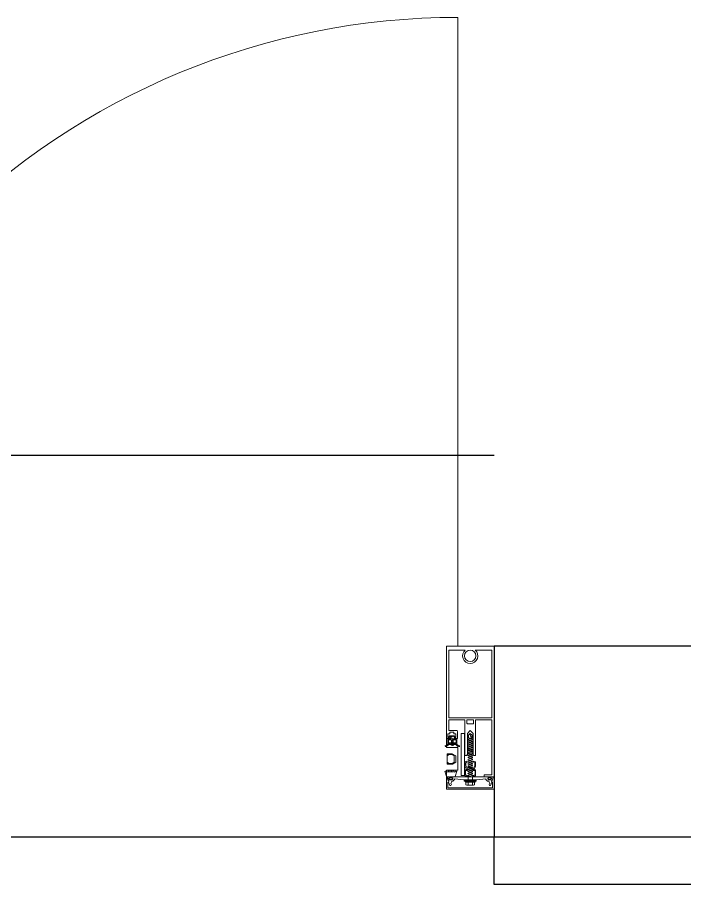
# Model space of a CAD drawing. Header units: metres. Extents: x 22.6 to 101.3, y 9.4 to 67.4.
# Drawn here: x 45.544 to 46.244, y 11.497 to 12.407 of the extents above; entities that cross this region are included whole.
import ezdxf

# ---------------------------------------------------------------- set-up
doc = ezdxf.new("R2010")
doc.units = ezdxf.units.M
doc.linetypes.add('ECG_Line-Ptrn-Sold', pattern=[9144.001000000002, 9144.000000000002, -0.001])
doc.layers.add('00', color=252, linetype='Continuous')
for name, color, linetype, lineweight in [('A-DOOR', 5, 'Continuous', 5), ('A-HATCH', 1, 'Continuous', 9), ('A-WIN', 4, 'ECG_Line-Ptrn-Sold', 5)]:
    doc.layers.add(name, color=color, linetype=linetype, lineweight=lineweight)

# ---------------------------------------------------------------- blocks, each defined once
blk = doc.blocks.new('M_Door-Curtain-Wall-Double-Storefront - M_Door-Curtain-Wall-Double-Storefront-3337631-GROUND FLOOR PLAN')
at = {"layer": 'A-DOOR'}
blk.add_line((0.7619999999049416, 0.1179988508673025), (0.7619999999049416, 0.7775499999049418), dxfattribs=at)
blk.add_arc((0.7619999999049416, 0.01555000000000016), 0.7619999999049409, 89.9999999999996, 179.9999999999996, dxfattribs=at)
blk = doc.blocks.new('Rectangular Mullion - ECG-RIGHT-END-MULION-PROFIL-1987638-GROUND FLOOR PLAN')
at = {"layer": 'A-HATCH'}
for p, q in [((-0.02994429011264704, 0.01900114912644702), (-0.02994429011264706, 0.03100114912889175)), ((-0.004944290113579289, 0.0320011491327335), (-0.02894429018156493, 0.03200114913273346)), ((-0.02844429009960943, 0.03000114912505006), (-0.02844429009960942, 0.02450114913646)), ((-0.02794429025048325, 0.03050114913424958), (-0.004944290113579289, 0.03050114913424962)), ((-0.02634429017448776, 0.02800114913192036), (-0.02768644104897164, 0.02438275812182475)), ((-0.0251583747416183, 0.02800114913192036), (-0.02634429017448776, 0.02800114913192036)), ((-0.02464429026836417, 0.02658871356619084), (-0.02515837474161831, 0.02800114913192036)), ((-0.009585301217506923, 0.02749070237275186), (-0.00958530121750692, 0.02454597778514771)), ((-0.001509933554112495, 0.02769954808818361), (-0.00837863708389826, 0.02769954808818359)), ((-0.007171972950289103, 0.02749070237275169), (-0.007171972950289099, 0.02454597778514771)), ((0.01905570995440635, 0.03200114913273353), (-0.004944290113579289, 0.0320011491327335)), ((-0.004944290113579289, 0.03050114913424962), (0.01805571002332423, 0.03050114913424965)), ((-0.002716597687725729, 0.02749070237275357), (-0.002716597687725724, 0.02454597778514773)), ((-0.0003032694205033396, 0.02749070237275258), (-0.0003032694205033354, 0.02454597778514773)), ((0.01526979451445885, 0.02800114913192043), (0.01475571004120563, 0.02658871356619453)), ((0.01645570994732786, 0.02800114913192043), (0.01526979451445885, 0.02800114913192043)), ((0.01779786082181222, 0.02438275812182382), (0.01645570994732786, 0.02800114913192043)), ((0.01855570987245045, 0.03000114912505013), (0.01855570987245045, 0.02450114913645675)), ((0.02005570988548802, 0.01900114912644709), (0.02005570988548801, 0.03100114912889181)), ((-0.02974429021956424, 0.01857121971773565), (-0.03147825662413636, 0.0128721899493487)), ((-0.02904429024452276, 0.01900114912644702), (-0.02994429011264704, 0.01900114912644702)), ((-0.02654429030040347, 0.01900114912644702), (-0.02974429021956424, 0.01900114912644702)), ((-0.02842711977107615, 0.02250129655741856), (-0.02904429024452276, 0.01900114912644702)), ((-0.02824397006215242, 0.02240573329943746), (-0.02884429011860705, 0.01900114912644702)), ((-0.02884429011860706, 0.01900114912644702), (-0.02714429021248346, 0.01900114912644702)), ((-0.02734429010556991, 0.02100114913413043), (-0.02634429017448776, 0.02200114913797215)), ((-0.02734429010556991, 0.02000114913028874), (-0.02734429010556991, 0.02100114913413043)), ((-0.02654162557643042, 0.0213082558881292), (-0.02712195570016349, 0.02072792582260654)), ((-0.02654429030040347, 0.02030114912998513), (-0.02654429030040347, 0.01900114912644702)), ((-0.02634429017448776, 0.02200114913797215), (-0.02434429007949059, 0.02200114913797215)), ((-0.02465406147198639, 0.02160114913352328), (-0.0258345188889096, 0.02160114913352328)), ((-0.02574429026240416, 0.02050114912493544), (-0.02574429026240415, 0.01850114913180304)), ((-0.02432517351949521, 0.02360114912665839), (-0.02534429024340565, 0.02640114912868403)), ((-0.02474429009849231, 0.01850114913180033), (-0.02474429009849231, 0.02050114912493273)), ((-0.02434429007949059, 0.02200114913797215), (-0.02334429014840891, 0.02100114913413043)), ((-0.02311586303072031, 0.02360114912665839), (-0.02432517351949521, 0.02360114912665839)), ((-0.02334429014840891, 0.02070559131252349), (-0.02394695478446029, 0.02130825588812892)), ((-0.02394429029332225, 0.01900114912644702), (-0.02394429029332225, 0.02030114912998605)), ((-0.02074429014133178, 0.01900114912644702), (-0.02394429029332225, 0.01900114912644702)), ((-0.004944290113579289, 0.01900114912644706), (-0.02354429027432466, 0.01900114912644702)), ((-0.02334429014840891, 0.02100114913413043), (-0.02334429014840891, 0.02000114913028874)), ((-0.02134429028624556, 0.02182957625121736), (-0.02311586303072031, 0.02360114912665839)), ((-0.01134429027693458, 0.02200114913797217), (-0.02134429028624556, 0.02100114913413043)), ((-0.02134429028624556, 0.02100114913413043), (-0.02134429028624556, 0.02182957625121736)), ((-0.01901032373676006, 0.01287218994935148), (-0.02074429014133176, 0.01857121971773842)), ((-0.004944290113579289, 0.02200114913797218), (-0.01134429027693458, 0.02200114913797216)), ((-0.01128701184153562, 0.02231364913797307), (-0.01128701184153563, 0.02342981346156041)), ((-0.01128701184153563, 0.02342981346156041), (0.001398431614377081, 0.02342981346156043)), ((0.001398431614377081, 0.02231364913797309), (-0.01128701184153562, 0.02231364913797307)), ((-0.00794535413263046, 0.01830191065003906), (-0.01044429020019404, 0.01773252196553435)), ((-0.01004940280735929, 0.02342981346156041), (-0.01004940280735929, 0.02454597778514771)), ((-0.01004940280735929, 0.02454597778514771), (0.0001608321693489901, 0.02454597778514773)), ((0.0001608321693489901, 0.02342981346156043), (-0.01004940280735929, 0.02342981346156041)), ((-0.007945354132630457, 0.0173678735047427), (-0.007945354132630457, 0.01830191065003905)), ((-0.00772889965268386, 0.01769359100559207), (-0.004596946296030005, 0.01882360518229719)), ((-0.007259356007252629, 0.01808927385286492), (-0.005631325066868463, 0.01882360518229719)), ((-0.005631325066875738, 0.01882360518229719), (-0.007259356007252629, 0.01808927385286492)), ((-0.007171979343051447, 0.02231364913797309), (-0.002716610473254434, 0.02231364913797309)), ((-0.007171979343051442, 0.01882360518229719), (-0.007171979343051447, 0.02231364913797309)), ((-0.007171979343051442, 0.01882360518229719), (-0.005631325066875738, 0.01882360518229719)), ((-0.00271661047325443, 0.01882360518229719), (-0.007171979343051442, 0.01882360518229719)), ((-0.007049650268802263, 0.01731364913797037), (-0.003702090986480735, 0.01882360518229719)), ((-0.003702090986481242, 0.01882360518229719), (-0.007049650268802297, 0.01731364913797037)), ((-0.005631325066875738, 0.01882360518229719), (-0.004596946296030035, 0.01882360518229719)), ((0.001455710049771962, 0.02200114913797218), (-0.004944290113579289, 0.02200114913797216)), ((0.01365571004716564, 0.01900114912644709), (-0.004944290113579289, 0.01900114912644706)), ((-0.004596946296030035, 0.01882360518229719), (-0.003702090986481242, 0.01882360518229719)), ((-0.003702090986481242, 0.01882360518229719), (-0.00271661047325443, 0.01882360518229719)), ((-0.002716610473254434, 0.02231364913797309), (-0.00271661047325443, 0.01882360518229719)), ((-0.001777432653359305, 0.01736787350474272), (-0.001777432653359305, 0.01830191065003905)), ((-0.001777432653359307, 0.01830191065003904), (0.0007215034142047516, 0.01773252196553434)), ((0.0001608321693489901, 0.02454597778514773), (0.0001608321693489901, 0.02342981346156043)), ((0.001398431614377081, 0.02342981346156043), (0.001398431614377081, 0.02231364913797309)), ((0.01145571005908658, 0.02100114913413048), (0.001455710049771926, 0.02200114913797218)), ((0.009783063649687855, 0.01670740770725659), (0.009783063649687855, 0.01900114912644708)), ((0.01085570991417324, 0.01900114912644708), (0.01405571006616371, 0.01900114912644708)), ((0.01322728280356129, 0.02360114912665846), (0.01145571005908658, 0.02182957625121743)), ((0.01145571005908658, 0.02182957625121743), (0.01145571005908658, 0.02100114913413048)), ((0.01443659329233712, 0.02360114912665846), (0.01322728280356129, 0.02360114912665846)), ((0.01445570985233204, 0.02200114913797221), (0.01345570992125037, 0.0210011491341305)), ((0.01345570992125037, 0.02070559131252356), (0.01405837455730204, 0.02130825588812881)), ((0.01345570992125037, 0.0210011491341305), (0.01345570992125037, 0.02000114913028881)), ((0.01405571006616371, 0.01900114912644708), (0.01405571006616371, 0.02030114912998612)), ((0.01545571001624754, 0.02640114912868045), (0.01443659329233712, 0.02360114912665846)), ((0.01645570994732922, 0.02200114913797221), (0.01445570985233204, 0.02200114913797221)), ((0.01476548124482741, 0.02160114913352334), (0.01594593866174744, 0.02160114913352334)), ((0.01485570987133377, 0.01850114913180039), (0.01485570987133377, 0.0205011491249328)), ((0.01585571003524517, 0.02050114912493551), (0.01585571003524517, 0.0185011491318031)), ((0.0174557098784109, 0.0210011491341305), (0.01645570994732922, 0.02200114913797221)), ((0.01665304534927329, 0.02130825588812877), (0.01723337547300132, 0.0207279258226066)), ((0.01665571007324087, 0.0203011491299852), (0.01665571007324087, 0.01900114912644709)), ((0.01665571007324087, 0.01900114912644709), (0.01985570999240205, 0.01900114912644709)), ((0.0174557098784109, 0.02000114913028881), (0.0174557098784109, 0.0210011491341305)), ((0.01895570989144805, 0.01900114912644709), (0.01755570975696552, 0.01900114912644709)), ((0.01835538983499382, 0.02240573329943779), (0.01895570989144805, 0.01900114912644709)), ((0.01853853954391722, 0.02250129655742195), (0.01915571001736423, 0.01900114912644709)), ((0.01915571001736423, 0.01900114912644709), (0.02005570993391818, 0.01900114912644709)), ((0.02005570993391818, 0.01900114912644709), (0.0200557099339184, -0.1179988508672666)), ((-0.03085836502262172, 0.01256589921493676), (-0.02917026279861083, 0.01401754181666027)), ((-0.02853907266067091, 0.01391503575382766), (-0.02819713282461207, 0.01256589921493677)), ((-0.02766041347634591, 0.01256589921493677), (-0.02731847337814023, 0.01391503575382766)), ((-0.02670528104895475, 0.01391503575382766), (-0.02636334121289591, 0.01256589921493677)), ((-0.02582662183531721, 0.01256589921493677), (-0.02548468199925428, 0.01391503575382766)), ((-0.02500389836164212, 0.01391503575382766), (-0.02466195852557919, 0.01256589921493677)), ((-0.02412523914800093, 0.01256589921493677), (-0.02378329931193756, 0.01391503575382766)), ((-0.02317010698275617, 0.01391503575382766), (-0.0228281671466928, 0.01256589921493677)), ((-0.02229144779842754, 0.01256589921493677), (-0.02194950770022143, 0.01391503575382766)), ((-0.02131831756228557, 0.01401754181665754), (-0.01963021533827877, 0.01256589921493677)), ((-0.01449308038475081, 0.01748773730654858), (-0.01449308038475074, -0.02657153043577791)), ((-0.0109745118415356, 0.01748773730654858), (-0.01449308038475081, 0.01748773730654858)), ((-0.01097451184153553, -0.02657153043577791), (-0.0109745118415356, 0.01748773730654858)), ((-0.01044429020019404, 0.01773252196553435), (-0.01044429020019403, 0.01165163739862629)), ((-0.008597156049444755, 0.01165163739862629), (-0.01044429020019404, 0.007716974049825083)), ((-0.01044429020019403, 0.01165163739862629), (-0.008597156049444755, 0.01165163739862629)), ((-0.00978441585825684, 0.01670425926577293), (-0.007945354132630457, 0.0173678735047427)), ((-0.009784415858256831, 0.01266694818675962), (-0.00978441585825684, 0.01670425926577293)), ((-0.007945354132630462, 0.01217417308254819), (-0.009784415858256831, 0.01266694818675962)), ((-0.009614500023484919, 0.006896078571662006), (-0.007945354132630455, 0.0104516011404415)), ((-0.007945354132630457, 0.01045160114044149), (-0.007945354132630462, 0.01217417308254819)), ((-0.002159752493219708, 0.01317665268806136), (-0.007728971571425326, 0.0111670338543275)), ((-0.002159744502265582, 0.0110011800900023), (-0.007728963580470287, 0.008991561256265697)), ((-0.002159720529182572, 0.009593214592951285), (-0.007728939607388194, 0.00758359575921651)), ((-0.002159688565431956, 0.01752770600642665), (-0.00772890764363802, 0.01551808717269005)), ((-0.002159680574478711, 0.01535223340835849), (-0.007728899652683857, 0.01334261457462463)), ((-0.002690223437890187, 0.01362367876502989), (-0.007259427926001814, 0.01156271670159397)), ((-0.007259427925998633, 0.01156271670159851), (-0.002690223437890191, 0.01362367876502989)), ((-0.002690215446931054, 0.01144820616696538), (-0.007259419935043116, 0.009387244103533999)), ((-0.007259419935045388, 0.009387244103534913), (-0.002690215446931058, 0.01144820616696538)), ((-0.002690191473851698, 0.01004024066991707), (-0.007259395961964675, 0.007979278606483899)), ((-0.007259395961962378, 0.007979278606487554), (-0.002690191473851702, 0.01004024066991707)), ((-0.002690159510101489, 0.01797473208338608), (-0.007259363998209017, 0.01591377001996109)), ((-0.007259363998210849, 0.01591377001995656), (-0.002690159510101493, 0.01797473208338608)), ((-0.002690151519141915, 0.01579925948532793), (-0.007259356007254858, 0.01373829742189841)), ((-0.007259356007253508, 0.01373829742189841), (-0.002690151519141914, 0.01579925948532793)), ((-0.002716602482300275, 0.01491713816787645), (-0.007193847503125473, 0.0128975827939906)), ((-0.007193847503125479, 0.0128975827939906), (-0.00301652194033596, 0.01478178594881077)), ((-0.002716674401039918, 0.01274155744757749), (-0.007193847503125475, 0.01072210659156766)), ((-0.007193847503125479, 0.01072210659156766), (-0.003016513949378619, 0.01260631335074443)), ((-0.002716666410085759, 0.01056608484951207), (-0.007193839511882088, 0.008546633993262113)), ((-0.007193839511882093, 0.008546633993262113), (-0.003016489976300617, 0.01043084796112665)), ((-0.00271664243700505, 0.009158119352465587), (-0.007193815539088339, 0.007138668496453052)), ((-0.0027166104732544, 0.01709261076593825), (-0.007193783575335863, 0.01507315990992933)), ((-0.007193783575335867, 0.01507315990992933), (-0.003016450021588567, 0.01695736666910611)), ((6.16290722675356e-05, 0.01670425926577295), (-0.001777432653359305, 0.01736787350474272)), ((-0.001777432653359309, 0.01217417308254819), (6.162907226754308e-05, 0.01266694818675962)), ((-0.001777432653359305, 0.0104516011404415), (-0.001777432653359309, 0.01217417308254819)), ((-0.000108286762504377, 0.006896078571662041), (-0.001777432653359309, 0.0104516011404415)), ((-0.001125630736544542, 0.01165163739862631), (0.0007215034142047537, 0.007716974049825102)), ((0.0007215034142047616, 0.01165163739862631), (-0.001125630736544542, 0.01165163739862631)), ((6.162907226754308e-05, 0.01266694818675962), (6.162907226753462e-05, 0.01670425926577295)), ((0.0007215034142047531, 0.01773252196553435), (0.0007215034142047616, 0.01165163739862631)), ((0.01755570975696551, 0.01670740770725657), (0.009783063649687855, 0.01670740770725659)), ((0.01755570975696563, -0.04099703141618886), (0.01755570975696553, 0.01670740770725657)), ((-0.02340816355864098, 0.005626799641834205), (-0.02916485186288563, 0.005626799641834188)), ((-0.02916485186288561, -0.003610380092843291), (-0.02916485186288562, 0.005626799641834188)), ((-0.02826485176193245, 0.003952381027701939), (-0.02916485186288601, 0.003952381027701939)), ((-0.02916485186288601, 0.003952381027701939), (-0.029164851862886, -0.003610380092843291)), ((-0.02826485176193245, 0.004789590342043569), (-0.02396735175135127, 0.004789590342043569)), ((-0.02826485176193245, 0.004789590342043569), (-0.02826485176193245, 0.003952381027701939)), ((-0.02396735175135127, 0.004789590342043569), (-0.02826485176193245, 0.004789590342043569)), ((-0.02396735175134717, 0.004789590342043569), (-0.02196485175373825, 0.003547729867354854)), ((-0.02196485175373824, 0.003547729867350003), (-0.02396735175135127, 0.004789590342043569)), ((-0.02016485178465677, 0.003615443470100687), (-0.02340816355864098, 0.005626799641834205)), ((-0.02196485175373045, 0.003547729867345162), (-0.02196485175373044, -0.003205728932486531)), ((-0.02196485175373823, -0.00320572893249137), (-0.02196485175373824, 0.003547729867350002)), ((-0.02016485178465676, -0.003052240554801955), (-0.02016485178465677, 0.003615443470100685)), ((-0.0201648517846527, -0.001196525272765686), (-0.02016485178465271, 0.001315404838745324)), ((-0.01044429020019404, 0.007716974049825068), (-0.01044429020019403, 0.003366024528458486)), ((-0.01044429020019404, 0.003366024528458483), (-0.008352399320064055, 0.002383982930031679)), ((-0.009614500023484913, 0.004114753229229199), (-0.009614500023484917, 0.006896078571662004)), ((-0.008352399320064055, 0.003522257987751186), (-0.009614500023484913, 0.004114753229229199)), ((-0.008352399320064055, 0.002383982930031679), (-0.008352399320064055, 0.003522257987751186)), ((-0.002159720529182572, 0.005242265071584669), (-0.007728939607388194, 0.003232646237849894)), ((-0.002159712538225266, 0.007417741994888569), (-0.007728931616431768, 0.005408123161152915)), ((-0.002159712538225266, 0.003066792473521074), (-0.007728931616431764, 0.001057173639785385)), ((-0.002159720529186667, 0.0007074197804716575), (-0.007614851892111166, -0.001261031195059058)), ((-0.002690191473851698, 0.00568929114855049), (-0.007259395961964679, 0.003628329085116404)), ((-0.007259395961962378, 0.003628329085120024), (-0.002690191473851702, 0.00568929114855049)), ((-0.002690191473851698, 0.001154445857437479), (-0.007259395961964679, -0.0009065162059966086)), ((-0.007259395961962378, -0.0009065162059948147), (-0.002690191473851698, 0.00115444585743748)), ((-0.002690183482893444, 0.007864768071854392), (-0.00725938797100368, 0.005803806008423045)), ((-0.007259387971002804, 0.005803806008423925), (-0.002690183482893448, 0.007864768071854392)), ((-0.002690183482893444, 0.003513818550486896), (-0.00725938797100368, 0.001452856487056429)), ((-0.007259387971002804, 0.001452856487057343), (-0.002690183482893448, 0.003513818550486896)), ((-0.007193815539088344, 0.007138668496453052), (-0.00301648198534057, 0.009022875255631651)), ((-0.00271664243700505, 0.004807169831098091), (-0.007193815539088339, 0.002787718975086436)), ((-0.007193815539088344, 0.002787718975086436), (-0.00301648198534057, 0.004671925734265035)), ((-0.00271664243700505, 0.0002723245399841657), (-0.007193815539088339, -0.001747126316027489)), ((-0.007193815539088344, -0.001747126316027489), (-0.00301648198534057, 0.0001370804431501968)), ((-0.002716634446048623, 0.006982646754401992), (-0.007193807548128736, 0.00496319589838851)), ((-0.007193807548128736, 0.00496319589838851), (-0.003016458012546347, 0.006847409866254873)), ((-0.002716634446048623, 0.002631697233035375), (-0.007193807548133266, 0.0006122463770210136)), ((-0.007193807548133271, 0.0006122463770210138), (-0.003016458012550442, 0.002496460344887343)), ((-0.001370387465925234, 0.003522257987751186), (-0.0001082867625043763, 0.004114753229229199)), ((-0.001370387465925234, 0.002383982930031696), (-0.001370387465925234, 0.003522257987751186)), ((0.0007215034142047601, 0.003366024528458506), (-0.001370387465925234, 0.002383982930031696)), ((-0.0001082867625043763, 0.004114753229229199), (-0.0001082867625043805, 0.006896078571662055)), ((0.0007215034142047531, 0.007716974049825102), (0.0007215034142047616, 0.003366024528458503)), ((-0.02916485186288561, -0.003610380092843291), (-0.02916485186288561, -0.005284798692422736)), ((-0.02826485176193204, -0.003610380092843291), (-0.02916485186288561, -0.003610380092843291)), ((-0.02916485186288561, -0.003610380092843291), (-0.02826485176193204, -0.003610380092843291)), ((-0.02916485186288561, -0.005284798692422736), (-0.02376485195564531, -0.005284798692422718)), ((-0.02826485176193204, -0.004447589392635755), (-0.02826485176193204, -0.003610380092843291)), ((-0.02826485176193614, -0.003610380092843291), (-0.02826485176193614, -0.004447589392635755)), ((-0.02396735175135814, -0.004447589392635755), (-0.02826485176193204, -0.004447589392635755)), ((-0.02826485176193204, -0.004447589392635755), (-0.02396735175135814, -0.004447589392635755)), ((-0.02196485175373824, -0.00320572893249622), (-0.0239673517513536, -0.004447589392635755)), ((-0.02396735175135814, -0.004447589392635755), (-0.02196485175373823, -0.003205728932491369)), ((-0.02376485195564531, -0.00528479869242272), (-0.02016485178465676, -0.003052240554801954)), ((-0.009004748700007672, -0.003300801772945932), (-0.01044429020019403, -0.003300801772945932)), ((-0.01044429020019403, -0.003300801772945932), (-0.008844290124368192, -0.003300801772945932)), ((-0.01044429020019397, -0.04099703141618892), (-0.01044429020019403, -0.003300801772945932)), ((-0.008844290124368192, -0.003300801772945932), (-0.00782416632546961, -0.00432092561425514)), ((-0.002159720529186633, -0.003643529740895838), (-0.00782416632546961, -0.005687510556702981)), ((-0.00782416632546961, -0.00432092561425514), (-0.007824166325469577, -0.02655566753661485)), ((-0.002159712538225232, -0.007124288060414668), (-0.007824166325469605, -0.009168271759711109)), ((-0.002273728335052314, -0.001509194724461538), (-0.007728931616431764, -0.003477671651327626)), ((-0.002690191473851664, -0.003196503663930051), (-0.007259395961964641, -0.005257465727363225)), ((-0.007259395961962344, -0.005257465727361397), (-0.002690191473851668, -0.003196503663930051)), ((-0.002690191473851664, -0.00885273890675278), (-0.007259395961964641, -0.01091370097018232)), ((-0.007259395961962344, -0.01091370097018413), (-0.002690191473851668, -0.00885273890675278)), ((-0.002690183482893444, -0.00102102674062703), (-0.00725938797100368, -0.003081988804057496)), ((-0.00725938797100277, -0.003081988804057496), (-0.002690183482893415, -0.00102102674062703)), ((-0.002690183482894324, -0.005371976261994559), (-0.007259387971002766, -0.007432938325425026)), ((-0.00725938797100277, -0.007432938325425026), (-0.002716642437005019, -0.005383910702838564)), ((-0.002690183482893411, -0.006677261983448879), (-0.007259387971003646, -0.008738224046875675)), ((-0.00725938797100277, -0.008738224046879312), (-0.002690183482893415, -0.006677261983448879)), ((-0.002716642437005016, -0.00407862498138245), (-0.007193815539088305, -0.006098075837394985)), ((-0.00719381553908831, -0.006098075837394985), (-0.003054566848172953, -0.004231047442128947)), ((-0.002716642437005016, -0.005383910702838564), (-0.007193815539088305, -0.007403361558850219)), ((-0.00719381553908831, -0.007403361558850219), (-0.003016481985340536, -0.005519154799671619)), ((-0.002716634446048623, -0.00190314805807855), (-0.007193807548133266, -0.003922598914092912)), ((-0.007193807548133237, -0.003922598914092912), (-0.003016458012550403, -0.002038384946227461)), ((-0.002716634446048589, -0.007559383300901279), (-0.007193807548133232, -0.00957883415691109)), ((-0.007193807548133237, -0.00957883415691109), (-0.003016458012550407, -0.007694620189044743)), ((-0.001898620460517346, -0.004155132166190613), (-0.00104429010279069, -0.003300801772945916)), ((-0.00189862046051731, -0.02655566753661485), (-0.001898620460517348, -0.004155132166190611)), ((-0.00104429010279069, -0.003300801772945916), (0.0005557099730319791, -0.003300801772945916)), ((-2.372819907510184e-05, -0.003300801772945916), (-0.00104429010279069, -0.003300801772945916)), ((-0.00104429010279069, -0.003300801772945916), (0.0005557099730319791, -0.003300801772945916)), ((0.0005557099730319791, -0.003300801772945916), (0.0005557099730320383, -0.04099703141618889)), ((-0.03042980376965771, -0.01289904216044676), (-0.03117926321524661, -0.01364850150416999)), ((-0.02954590063497558, -0.01420013143449337), (-0.03086519006135465, -0.0128244401459022)), ((-0.02886344822010652, -0.01351767897596988), (-0.02954590063497416, -0.01420013143449419)), ((-0.02844839378813436, -0.01524123628815616), (-0.02766706210507322, -0.01450628503683644)), ((-0.02607109093660416, -0.01509530634985841), (-0.02844839378813436, -0.01747260923049018)), ((-0.02844839378813436, -0.01524123628815616), (-0.02685069151776065, -0.01683893852942512)), ((-0.02844839378813436, -0.02128388465690223), (-0.02844839378813436, -0.01524123628815617)), ((-0.02844839378813436, -0.01747260923049017), (-0.0275782460681537, -0.01829637634410411)), ((-0.0275782460681537, -0.0195731309581881), (-0.02757824606815371, -0.01708614220161616)), ((-0.02733104255603779, -0.01683893852942512), (-0.02487008411990497, -0.01683893852942512)), ((-0.02721237562981701, -0.01509530634985841), (-0.02535834814031564, -0.01509530634985841)), ((-0.02584617048124005, -0.01509530634985841), (-0.02279776682699253, -0.01814371001865785)), ((-0.02285358405477823, -0.01406279177489322), (-0.02562973088206694, -0.01683893852942512)), ((-0.02248070690403144, -0.01683893852942512), (-0.02495184677040506, -0.01436779883767173)), ((-0.02170110632287447, -0.01509530634985841), (-0.0246228803749598, -0.01801708046014956)), ((-0.0246228803749598, -0.01708614220161344), (-0.0246228803749598, -0.01957313095818627)), ((-0.02206229929446067, -0.01509530634985841), (-0.02323493868301846, -0.01389971444357008)), ((-0.02279776682699254, -0.01708614220161344), (-0.02279776682699253, -0.01957313095818627)), ((-0.02008960487874333, -0.01683893852942512), (-0.02248070690403144, -0.01683893852942512)), ((-0.02020827180497062, -0.01509530634985841), (-0.02206229929446067, -0.01509530634985841)), ((-0.0220393468494906, -0.01509530634985841), (-0.02029571471358009, -0.01683893852942512)), ((-0.01743722885829883, -0.01301642130856018), (-0.02125974626833548, -0.01683893852942512)), ((-0.02006268757397333, -0.01488697327485007), (-0.01897225341381703, -0.01597740739135243)), ((-0.01897225341381703, -0.01673643814184123), (-0.01984240113379451, -0.01760658584726861)), ((-0.01984240113379451, -0.0195731309581881), (-0.01984240113379451, -0.01708614220161616)), ((-0.01984240113379451, -0.01729225200734454), (-0.01897225341381703, -0.01816239972732383)), ((-0.01897225341381703, -0.01509530634260415), (-0.01897225341381702, -0.02128388465690222)), ((-0.01897107759441837, -0.01379359099119502), (-0.01829174347466407, -0.01447292496543426)), ((-0.01681721187444867, -0.01376246420057722), (-0.01743722885829881, -0.01301642130856017)), ((-0.002159720529186633, -0.009299764983718584), (-0.007824166325469598, -0.01134374579952572)), ((-0.002159712538225232, -0.01147523758178128), (-0.0078241663254696, -0.0135192212810786)), ((-0.002159720529186633, -0.01365071450508518), (-0.007824166325469596, -0.01569469532089322)), ((-0.002159712538225232, -0.0158261871031488), (-0.007824166325469591, -0.01787017080244522)), ((-0.002159688565432836, -0.01800165249252647), (-0.00782416632546959, -0.02004564484225892)), ((-0.002690191473851664, -0.01320368842811938), (-0.007259395961964641, -0.01526465049154983)), ((-0.007259395961962344, -0.01526465049155164), (-0.002690191473851669, -0.01320368842811938)), ((-0.002690183482893411, -0.01102821150481546), (-0.007259387971003651, -0.01308917356824319)), ((-0.00725938797100277, -0.01308917356824683), (-0.002690183482893409, -0.01102821150481546)), ((-0.002690183482893411, -0.01537916102618389), (-0.007259387971003646, -0.0174401230896098)), ((-0.00725938797100277, -0.01744012308961344), (-0.002690183482893414, -0.01537916102618389)), ((-0.002690159510101455, -0.01755462641555703), (-0.007259363998205329, -0.01961558847898929)), ((-0.007259363998208987, -0.01961558847898748), (-0.002690159510101459, -0.01755462641555703)), ((-0.002716642437005016, -0.00973486022420518), (-0.007193815539088305, -0.01175431108021682)), ((-0.00719381553908831, -0.01175431108021682), (-0.003016481985340536, -0.009870104321039132)), ((-0.002716642437005016, -0.01408580974557269), (-0.007193815539088305, -0.01610526060158433)), ((-0.00719381553908831, -0.01610526060158433), (-0.003016481985340536, -0.01422105384240573)), ((-0.002716634446048589, -0.01191033282226877), (-0.007193807548133232, -0.01392978367827771)), ((-0.007193807548133237, -0.01392978367827771), (-0.003016458012550407, -0.01204556971041136)), ((-0.002716634446048589, -0.01626128234363539), (-0.007193807548133232, -0.0182807331996443)), ((-0.007193807548133237, -0.0182807331996443), (-0.003016458012550408, -0.01639651923177887)), ((-0.02994429016113303, -0.02128388465690225), (-0.02764429011003972, -0.02128388465690225)), ((-0.02994429016113287, -0.1179988508672666), (-0.02994429016113303, -0.02128388465690225)), ((-0.02698929559992646, -0.0198203346158236), (-0.02845284546585098, -0.02128388465690225)), ((-0.0275782460681537, -0.01829637634410411), (-0.02844839378813436, -0.01909444064268265)), ((-0.02844839378813436, -0.01909444064268265), (-0.0250421224842828, -0.02245433151801827)), ((-0.02694429013500189, -0.02128388465690223), (-0.02844839378813436, -0.02128388465690223)), ((-0.02844429014803951, -0.02248388465569333), (-0.0284442901480395, -0.02628388466155702)), ((-0.02694429013500189, -0.02248388465569333), (-0.02844429014803951, -0.02248388465569333)), ((-0.0284442901480395, -0.02628388466155702), (-0.02619429001206639, -0.02628388466155702)), ((-0.02776830223011096, -0.02248388465569333), (-0.02694429013500189, -0.02248388465569333)), ((-0.02694429013500186, -0.02413190907874123), (-0.02776830223011096, -0.02248388465569333)), ((-0.02764429011003972, -0.02128388465690223), (-0.02694429013500189, -0.02198388466104572)), ((-0.02740874698939002, -0.02248388465569333), (-0.02576072256634209, -0.02413190907874123)), ((-0.02480430311913664, -0.0198203346158236), (-0.02733104255603779, -0.0198203346158236)), ((-0.02694429013500189, -0.02198388466104572), (-0.02480430311913664, -0.0198203346158236)), ((-0.02694429013500189, -0.02248388465569333), (-0.02694429013500189, -0.02128388465690223)), ((-0.02432833284692989, -0.02413190907874123), (-0.02694429013500186, -0.02413190907874123)), ((-0.02504212248428281, -0.02245433151801827), (-0.02671969983348458, -0.02413190907874123)), ((-0.02619429001206639, -0.02628388466155702), (-0.02619429001206639, -0.02778388466004545)), ((-0.02549112703273138, -0.0198203346158236), (-0.02405521889387432, -0.02125624265474399)), ((-0.02468901079701415, -0.02301862838113103), (-0.02357573014305966, -0.02413190907874123)), ((-0.0246228803749598, -0.01850358882120981), (-0.02144429016480378, -0.02168217917688363)), ((-0.02342142698908423, -0.02301862838113103), (-0.02453470764303872, -0.02413190907874123)), ((-0.02144429016480378, -0.02413190907874123), (-0.02432833284692989, -0.02413190907874123)), ((-0.02405521889387432, -0.02125624265474399), (-0.02261931084075263, -0.0198203346158236)), ((-0.02261931084075262, -0.0198203346158236), (-0.02008960487874333, -0.0198203346158236)), ((-0.02250997581141225, -0.0230126712053836), (-0.02142643927218455, -0.02409620759909122)), ((-0.02070169079670836, -0.02248388465569333), (-0.02234971521975628, -0.02413190907874123)), ((-0.02043431856291478, -0.0198203346158236), (-0.02231671450281806, -0.02170273057027789)), ((-0.02219429005490586, -0.02628388466155702), (-0.01994429015176613, -0.02628388466155702)), ((-0.02219429005490586, -0.02778388466004545), (-0.02219429005490586, -0.02628388466155702)), ((-0.02144429016480378, -0.02198388466104752), (-0.02074428995693164, -0.02128388465690222)), ((-0.02144429016480378, -0.02128388465690222), (-0.02144429016480378, -0.02248388465569333)), ((-0.01897225341381702, -0.02128388465690222), (-0.02144429016480378, -0.02128388465690222)), ((-0.01994429015176614, -0.02248388465569333), (-0.02144429016480378, -0.02248388465569333)), ((-0.02062027783686496, -0.02248388465569333), (-0.02144429016480378, -0.02413190907874123)), ((-0.02144429016480378, -0.02248388465569333), (-0.02070169079670836, -0.02248388465569333)), ((-0.01971287628257895, -0.02128388465690222), (-0.02112114218616783, -0.0198203346158236)), ((-0.02074428995693166, -0.02128388465690223), (-0.01844429013872493, -0.02128388465690223)), ((-0.01994429015176613, -0.02628388466155702), (-0.01994429015176614, -0.02248388465569333)), ((-0.01897225341381703, -0.01835826955403554), (-0.01984240113379451, -0.0192284172594629)), ((-0.01984240113379451, -0.01891408341953885), (-0.01897225341381703, -0.01978423113951814)), ((-0.01897225341381702, -0.02054326189000328), (-0.01971287628257893, -0.02128388465690222)), ((-0.01844429013872493, -0.02128388465690223), (-0.01844429013872492, -0.02878388464933797)), ((-0.01449308038475074, -0.02657153043577791), (-0.01097451184153553, -0.02657153043577791)), ((-0.007824166325469577, -0.02655566753661485), (-0.004861393392993896, -0.02951844046909051)), ((-0.002716610473252573, -0.01843674773300851), (-0.007193783575337186, -0.0204561985890247)), ((-0.007193783575337186, -0.0204561985890247), (-0.003174674247377208, -0.01864335964183798)), ((-0.006872162169319615, -0.02161641540005409), (-0.002690183482892501, -0.01973008241619269)), ((-0.002690159510102368, -0.01973010261798361), (-0.006872162169319611, -0.02161641540005409)), ((-0.006716088846264708, -0.0217724887231058), (-0.006716088846264704, -0.02490480308600729)), ((-0.006716088846264706, -0.02490480308600729), (-0.004861393392982528, -0.0265608081609668)), ((-0.002159712538222965, -0.02017710849315669), (-0.006580959923279582, -0.02177248872310308)), ((-0.006580959923279575, -0.02177248872310308), (-0.005289015313887604, -0.02177248872310308)), ((-0.005289015313887604, -0.02177248872310308), (-0.002716634446044055, -0.02061220373364328)), ((-0.005289015313888079, -0.02177248872310308), (-0.0030165033593264, -0.02074746107567959)), ((-0.003006697939701304, -0.02177248872310308), (-0.005289015313887604, -0.02177248872310308)), ((-0.00486139339298253, -0.0265608081609668), (-0.003006697939701302, -0.02490480308601187)), ((-0.0048613933929939, -0.02951844046909051), (-0.001898620460517312, -0.02655566753661485)), ((-0.0030066979397013, -0.02490480308601187), (-0.003006697939701304, -0.02177248872310308)), ((-0.02744428998412807, -0.02978388465317969), (-0.02744428998412805, -0.04099703141618894)), ((-0.01944429006980657, -0.02978388465317967), (-0.02744428998412807, -0.02978388465317969)), ((-0.02619429001206639, -0.02778388466004545), (-0.02219429005490586, -0.02778388466004545)), ((-0.02744428998412805, -0.04099703141618894), (-0.01044429020019397, -0.04099703141618892)), ((-0.02744428998412807, -0.04299703142387236), (-0.02744428998412795, -0.1139988508664535)), ((0.01755570975696564, -0.04299703142387228), (-0.02744428998412807, -0.04299703142387236)), ((-0.008444294899770936, -0.04099703141618891), (-0.008444294899770942, -0.03718453134016697)), ((-0.004944294908152853, -0.0409970314161889), (-0.008444294899770936, -0.04099703141618891)), ((-0.00794429497788516, -0.03668453141827988), (-0.001944294838421427, -0.03668453141827987)), ((-0.001444294916535206, -0.0409970314161889), (-0.004944294908152853, -0.04099703141618891)), ((-0.00144429491653521, -0.03718453134016696), (-0.001444294916535206, -0.0409970314161889)), ((0.0005557099730320383, -0.04099703141618889), (0.01755570975696563, -0.04099703141618886)), ((0.01755570975696576, -0.1139988508664535), (0.01755570975696564, -0.04299703142387228)), ((0.0200557099339184, -0.1179988508672666), (-0.02994429016113288, -0.1179988508672666)), ((-0.02744428998412795, -0.1139988508664535), (-0.01023579273571024, -0.1139988508664535)), ((0.0003472125085488878, -0.1139988508664535), (0.01755570975696575, -0.1139988508664535))]:
    blk.add_line(p, q, dxfattribs=at)
blk.add_circle((-0.004944290113580693, -0.1079988508664544), 0.006000000000000222, dxfattribs=at)
for centre, radius, start, end in [((-0.02894429018156493, 0.03100114912889175), 0.0009999999999994354, 90, 180), ((-0.02894429018156493, 0.03100114912889175), 0.0009999999999994354, 90, 180), ((-0.02794429025048325, 0.03000114912505006), 0.0004999999999988035, 90, 180), ((-0.00837863708389825, 0.02410920662225849), 0.003590341465925256, 70.36139872251195, 109.63860127748), ((-0.004944285319003288, 0.01571412453029765), 0.01198542355788775, 79.2883499143119, 100.7116500857311), ((-0.001509933554112487, 0.02410920662225849), 0.003590341465926103, 70.36139872251677, 109.6386012774768), ((0.01805571002332423, 0.03000114912505013), 0.0004999999999988035, 0, 90), ((0.01905570995440635, 0.03100114912889181), 0.0009999999999994354, 0, 90), ((0.01905570995440635, 0.03100114912889181), 0.0009999999999994354, 0, 90), ((-0.02844429009960943, 0.02350114913646056), 0.0009999999999994373, 270.9838357042859, 89.9999999999994), ((-0.02834429026948085, 0.02350114913646056), 0.001099999999999751, 275.2326568066592, 53.27000914081561), ((-0.0258345188889096, 0.02060114912968156), 0.001000000000004747, 90, 134.9999971264542), ((-0.02465406147198639, 0.02060114912968156), 0.001000000000000346, 45.00000287332105, 90), ((0.01476548124482741, 0.02060114912968163), 0.001000000000000348, 90, 134.9999971266566), ((0.01594593866174744, 0.02060114912968163), 0.001000000000004779, 45.00000287332252, 90), ((0.0184557100423223, 0.02350114913646063), 0.001099999999999477, 126.7299908592522, 264.7673431933362), ((0.01855570987245045, 0.02350114913646063), 0.0009999999999961186, 89.9999999999996, 269.0161642957131), ((-0.03174444263423017, -0.01801597185158901), 0.004403887488484117, 40.16034329340918, 86.95331630490466), ((-0.03151935547212203, -0.01795001210894699), 0.005167148181830601, 33.53678255773433, 87.44457334533195), ((-0.02371032371738853, -0.01553883292263909), 0.001706663505008181, 90.00000000000011, 164.9370977044434), ((-0.02371032371738853, -0.01553883292263909), 0.001706663505008692, 15.06290229555209, 90.00000000000024), ((-0.01590129196265956, -0.01795001210894696), 0.005167148181835612, 90.24520568696553, 146.4632174423029), ((-0.0156762045677217, -0.01801597185158898), 0.004403887488483325, 93.0466836950948, 138.4554905999306), ((-0.0005236283806986652, -0.02590486223777195), 0.004387079934994207, 124.4714817944001, 188.5989752545937), ((-0.01944429006980657, -0.02878388464933797), 0.0009999999999949997, 269.9999999999997, 1.017777498068325e-13), ((-0.00794429497788516, -0.03718453134016697), 0.0004999999218870971, 90, 180), ((-0.001944294838421427, -0.03718453134016696), 0.0004999999218870968, 359.9999999999996, 90.00000000000001), ((-0.004944290113580693, -0.1079988508664544), 0.007999999999999584, 311.4096221092769, 228.5903778907226)]:
    blk.add_arc(centre, radius, start, end, dxfattribs=at)
blk = doc.blocks.new('Rectangular Mullion - ECG-RIGHT-END-MULION-DETAIL-3271408-GROUND FLOOR PLAN')
at = {"layer": 'A-WIN'}
for p, q in [((-0.05000000009503838, 0.01199999999999727), (-0.05000000009503838, 0.03200114913269954)), ((-0.05000000009503838, 0.03200114913269954), (0, 0.03200114913269954)), ((0, 0.03200114913269954), (0, -0.117998850867301)), ((-0.03800000009504111, 0.01199999999999727), (-0.05000000009503838, 0.01199999999999727)), ((-0.03800000009504111, -0.01199999999999727), (-0.03800000009504111, 0.01199999999999727)), ((-0.05000000009503838, -0.117998850867301), (-0.05000000009503838, -0.01199999999999727)), ((-0.05000000009503838, -0.01199999999999727), (-0.03800000009504111, -0.01199999999999727)), ((0, -0.117998850867301), (-0.05000000009503838, -0.117998850867301))]:
    blk.add_line(p, q, dxfattribs=at)

msp = doc.modelspace()

# ---------------------------------------------------------------- linework, layer by layer
at = {"layer": '00', "color": 252}
for p, q in [((46.04393060839772, 11.94732717912511), (44.44393060839774, 11.94732717912512)), ((46.94393060839771, 11.74732717912513), (46.0439306083977, 11.74732717912513)), ((46.0439306083977, 11.74732717912513), (46.0439306083977, 11.54732717912511)), ((44.44393060839772, 11.54732717912512), (46.0439306083977, 11.54732717912512)), ((46.0439306083977, 11.54732717912511), (46.94393060839771, 11.54732717912511)), ((46.04393060839774, 11.49732717912514), (46.04393060839774, 11.54732717912514)), ((46.94393060839772, 11.49732717912514), (46.04393060839774, 11.49732717912514))]:
    msp.add_line(p, q, dxfattribs=at)

# ---------------------------------------------------------------- block references
msp.add_blockref('M_Door-Curtain-Wall-Double-Storefront - M_Door-Curtain-Wall-Double-Storefront-3337631-GROUND FLOOR PLAN', (45.24393060839773, 11.62932832825789), dxfattribs=at)
at = {"layer": '00', "color": 252, "extrusion": (0, 0, -1), "rotation": 180}
for name, p in [('Rectangular Mullion - ECG-RIGHT-END-MULION-PROFIL-1987638-GROUND FLOOR PLAN', (-46.02387489846381, 11.62932832825789)), ('Rectangular Mullion - ECG-RIGHT-END-MULION-DETAIL-3271408-GROUND FLOOR PLAN', (-46.04393060839773, 11.62932832825789))]:
    msp.add_blockref(name, p, dxfattribs=at)

doc.saveas('drawing.dxf')
